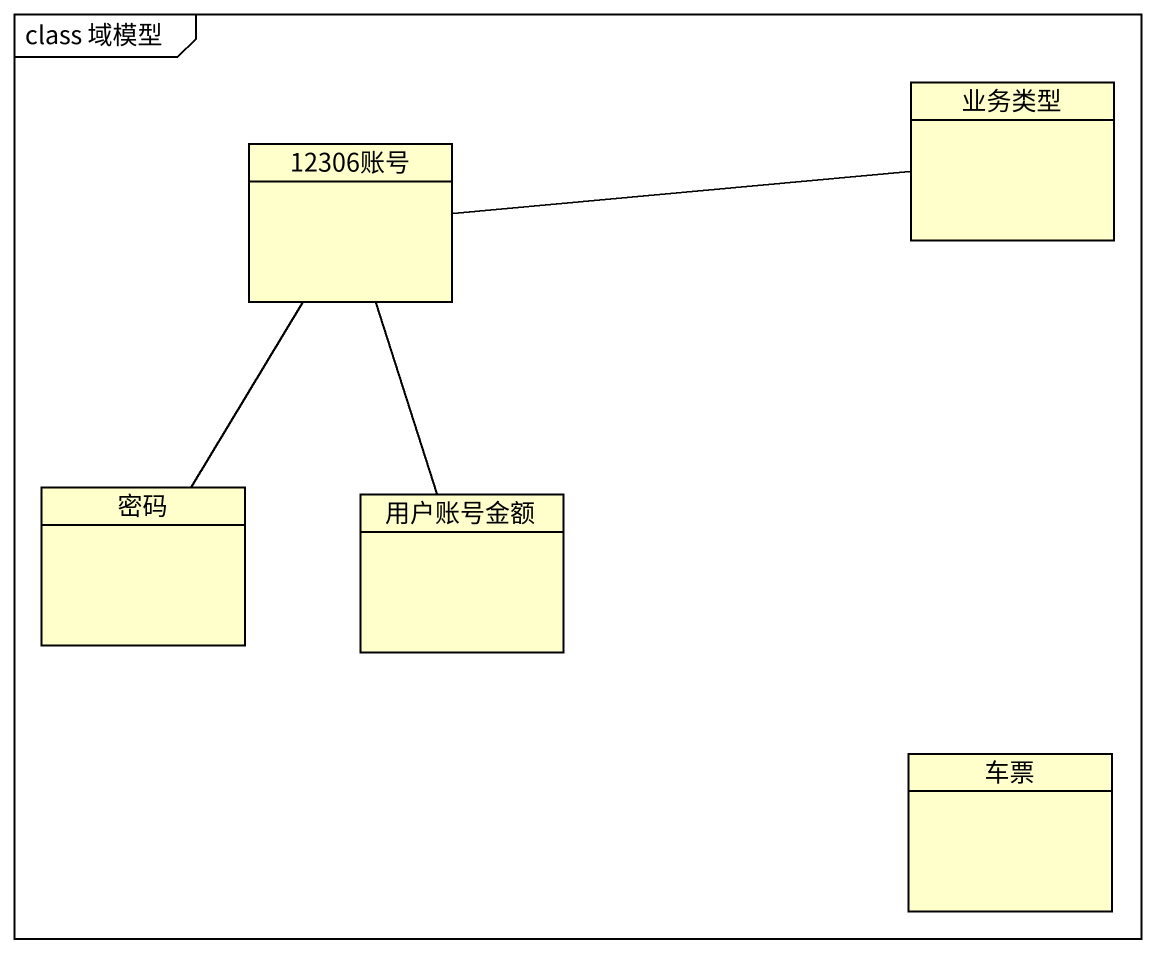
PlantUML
@startuml
mainframe class 域模型
hide circle
hide empty members
class 业务类型
class "12306账号" as c12306账号
class 密码
class 用户账号金额
class 车票
c12306账号 -right- 业务类型
c12306账号 -- 密码
c12306账号 -- 用户账号金额
@enduml
